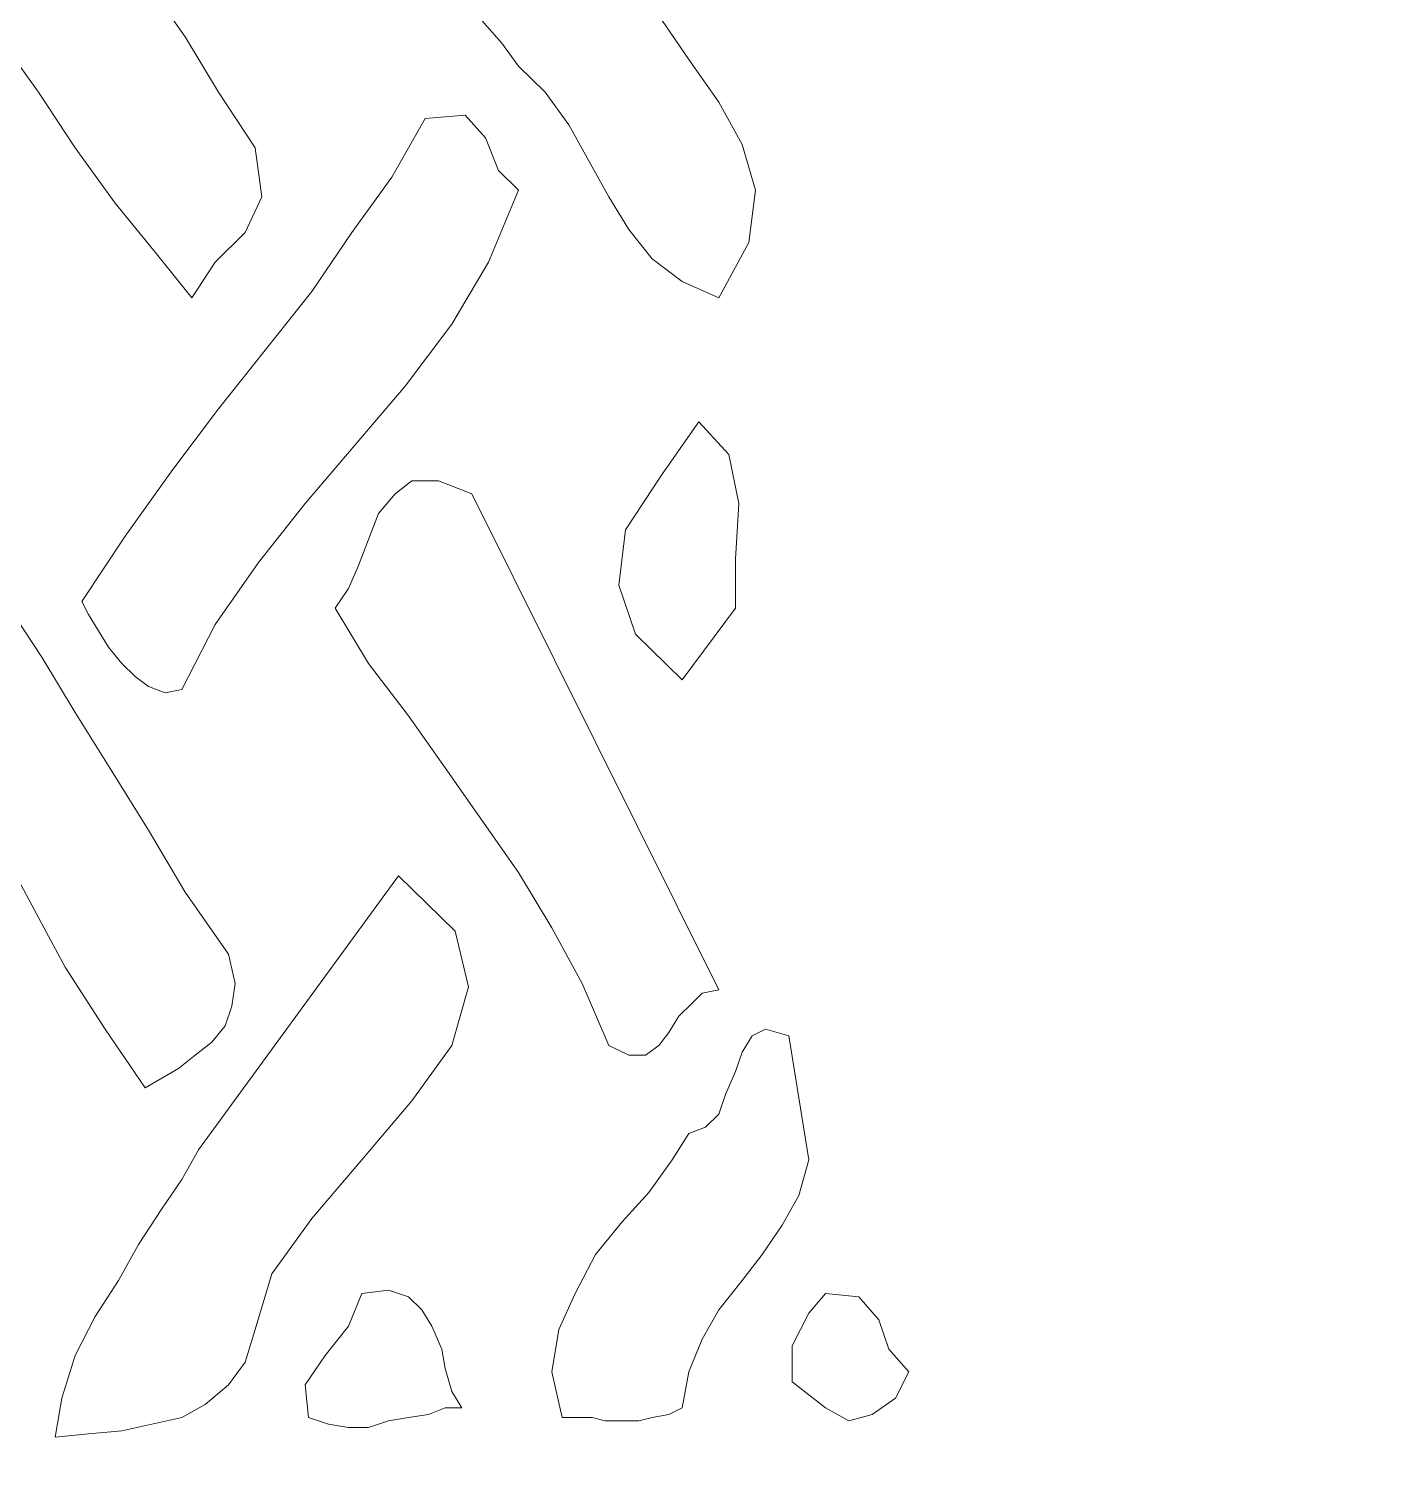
# Model space of a CAD drawing. Header units: millimetres. Extents: x -265 to 251, y -188 to 9.
# Drawn here: x 98.98 to 115.79, y -178.43 to -160.53 of the extents above; entities that cross this region are included whole.
import ezdxf

# ---------------------------------------------------------------- set-up
doc = ezdxf.new("R2010")
doc.units = ezdxf.units.MM
doc.header["$MEASUREMENT"] = 0
doc.layers.add('Camada 1', color=7, linetype='Continuous')

msp = doc.modelspace()

# ---------------------------------------------------------------- linework, layer by layer
at = {"layer": 'Camada 1', "color": 250, "lineweight": 9}
for points, knots in [([(53.7262, -98.2571), (53.7262, -98.2571), (56.5262, -98.2571), (56.5262, -98.2571), (56.5262, -98.2571), (56.5262, -98.2571), (140.9262, -98.2571), (140.9262, -98.2571), (140.9262, -98.2571), (140.9262, -98.2571), (143.7262, -98.2571), (143.7262, -98.2571), (143.7262, -98.2571), (143.7262, -98.2571), (146.9262, -98.2571), (146.9262, -98.2571), (146.9262, -98.2571), (148.583, -98.2571), (149.9262, -99.6003), (149.9262, -101.2571), (149.9262, -101.2571), (149.9262, -102.9139), (148.583, -104.2571), (146.9262, -104.2571), (146.9262, -104.2571), (146.9262, -104.2571), (146.5262, -104.2571), (146.5262, -104.2571), (146.5262, -104.2571), (146.5262, -104.2571), (146.5262, -101.4571), (146.5262, -101.4571), (146.5262, -101.4571), (146.5262, -101.4571), (143.7262, -101.4571), (143.7262, -101.4571), (143.7262, -101.4571), (143.7262, -101.4571), (143.7262, -104.2571), (143.7262, -104.2571), (143.7262, -104.2571), (143.7262, -104.2571), (143.7262, -119.2571), (143.7262, -119.2571), (143.7262, -119.2571), (143.7262, -119.2571), (146.9262, -119.2571), (146.9262, -119.2571), (146.9262, -119.2571), (148.583, -119.2571), (149.9262, -120.6003), (149.9262, -122.2571), (149.9262, -122.2571), (149.9262, -123.9139), (148.583, -125.2571), (146.9262, -125.2571), (146.9262, -125.2571), (146.9262, -125.2571), (146.5262, -125.2571), (146.5262, -125.2571), (146.5262, -125.2571), (146.5262, -125.2571), (146.5262, -122.4571), (146.5262, -122.4571), (146.5262, -122.4571), (146.5262, -122.4571), (143.7262, -122.4571), (143.7262, -122.4571), (143.7262, -122.4571), (143.7262, -122.4571), (143.7262, -125.2571), (143.7262, -125.2571), (143.7262, -125.2571), (143.7262, -125.2571), (143.7262, -140.2571), (143.7262, -140.2571), (143.7262, -140.2571), (143.7262, -140.2571), (146.9262, -140.2571), (146.9262, -140.2571), (146.9262, -140.2571), (148.583, -140.2571), (149.9262, -141.6003), (149.9262, -143.2571), (149.9262, -143.2571), (149.9262, -144.9139), (148.583, -146.2571), (146.9262, -146.2571), (146.9262, -146.2571), (146.9262, -146.2571), (146.5262, -146.2571), (146.5262, -146.2571), (146.5262, -146.2571), (146.5262, -146.2571), (146.5262, -143.4571), (146.5262, -143.4571), (146.5262, -143.4571), (146.5262, -143.4571), (143.7262, -143.4571), (143.7262, -143.4571), (143.7262, -143.4571), (143.7262, -143.4571), (143.7262, -146.2571), (143.7262, -146.2571), (143.7262, -146.2571), (143.7262, -146.2571), (143.7262, -161.2571), (143.7262, -161.2571), (143.7262, -161.2571), (143.7262, -161.2571), (146.9262, -161.2571), (146.9262, -161.2571), (146.9262, -161.2571), (148.583, -161.2571), (149.9262, -162.6003), (149.9262, -164.2571), (149.9262, -164.2571), (149.9262, -165.9139), (148.583, -167.2571), (146.9262, -167.2571), (146.9262, -167.2571), (146.9262, -167.2571), (146.5262, -167.2571), (146.5262, -167.2571), (146.5262, -167.2571), (146.5262, -167.2571), (146.5262, -164.4571), (146.5262, -164.4571), (146.5262, -164.4571), (146.5262, -164.4571), (143.7262, -164.4571), (143.7262, -164.4571), (143.7262, -164.4571), (143.7262, -164.4571), (143.7262, -167.2571), (143.7262, -167.2571), (143.7262, -167.2571), (143.7262, -167.2571), (143.7262, -182.2571), (143.7262, -182.2571), (143.7262, -182.2571), (143.7262, -182.2571), (146.9262, -182.2571), (146.9262, -182.2571), (146.9262, -182.2571), (148.583, -182.2571), (149.9262, -183.6003), (149.9262, -185.2571), (149.9262, -185.2571), (149.9262, -186.9139), (148.583, -188.2571), (146.9262, -188.2571), (146.9262, -188.2571), (146.9262, -188.2571), (146.5262, -188.2571), (146.5262, -188.2571), (146.5262, -188.2571), (146.5262, -188.2571), (146.5262, -185.4571), (146.5262, -185.4571), (146.5262, -185.4571), (146.5262, -185.4571), (143.7262, -185.4571), (143.7262, -185.4571), (143.7262, -185.4571), (143.7262, -185.4571), (143.7262, -188.2571), (143.7262, -188.2571), (143.7262, -188.2571), (143.7262, -188.2571), (140.9262, -188.2571), (140.9262, -188.2571), (140.9262, -188.2571), (140.9262, -188.2571), (56.5262, -188.2571), (56.5262, -188.2571), (56.5262, -188.2571), (56.5262, -188.2571), (53.7262, -188.2571), (53.7262, -188.2571), (53.7262, -188.2571), (53.7262, -188.2571), (53.7262, -185.4571), (53.7262, -185.4571), (53.7262, -185.4571), (53.7262, -185.4571), (50.9262, -185.4571), (50.9262, -185.4571), (50.9262, -185.4571), (50.9262, -185.4571), (50.9262, -188.2571), (50.9262, -188.2571), (50.9262, -188.2571), (50.9262, -188.2571), (50.5262, -188.2571), (50.5262, -188.2571), (50.5262, -188.2571), (48.8694, -188.2571), (47.5262, -186.9139), (47.5262, -185.2571), (47.5262, -185.2571), (47.5262, -183.6003), (48.8694, -182.2571), (50.5262, -182.2571), (50.5262, -182.2571), (50.5262, -182.2571), (53.7262, -182.2571), (53.7262, -182.2571), (53.7262, -182.2571), (53.7262, -182.2571), (53.7262, -167.2571), (53.7262, -167.2571), (53.7262, -167.2571), (53.7262, -167.2571), (53.7262, -164.4571), (53.7262, -164.4571), (53.7262, -164.4571), (53.7262, -164.4571), (50.9262, -164.4571), (50.9262, -164.4571), (50.9262, -164.4571), (50.9262, -164.4571), (50.9262, -167.2571), (50.9262, -167.2571), (50.9262, -167.2571), (50.9262, -167.2571), (50.5262, -167.2571), (50.5262, -167.2571), (50.5262, -167.2571), (48.8694, -167.2571), (47.5262, -165.9139), (47.5262, -164.2571), (47.5262, -164.2571), (47.5262, -162.6003), (48.8694, -161.2571), (50.5262, -161.2571), (50.5262, -161.2571), (50.5262, -161.2571), (53.7262, -161.2571), (53.7262, -161.2571), (53.7262, -161.2571), (53.7262, -161.2571), (53.7262, -146.2571), (53.7262, -146.2571), (53.7262, -146.2571), (53.7262, -146.2571), (53.7262, -143.4571), (53.7262, -143.4571), (53.7262, -143.4571), (53.7262, -143.4571), (50.9262, -143.4571), (50.9262, -143.4571), (50.9262, -143.4571), (50.9262, -143.4571), (50.9262, -146.2571), (50.9262, -146.2571), (50.9262, -146.2571), (50.9262, -146.2571), (50.5262, -146.2571), (50.5262, -146.2571), (50.5262, -146.2571), (48.8694, -146.2571), (47.5262, -144.9139), (47.5262, -143.2571), (47.5262, -143.2571), (47.5262, -141.6003), (48.8694, -140.2571), (50.5262, -140.2571), (50.5262, -140.2571), (50.5262, -140.2571), (53.7262, -140.2571), (53.7262, -140.2571), (53.7262, -140.2571), (53.7262, -140.2571), (53.7262, -125.2571), (53.7262, -125.2571), (53.7262, -125.2571), (53.7262, -125.2571), (53.7262, -122.4571), (53.7262, -122.4571), (53.7262, -122.4571), (53.7262, -122.4571), (50.9262, -122.4571), (50.9262, -122.4571), (50.9262, -122.4571), (50.9262, -122.4571), (50.9262, -125.2571), (50.9262, -125.2571), (50.9262, -125.2571), (50.9262, -125.2571), (50.5262, -125.2571), (50.5262, -125.2571), (50.5262, -125.2571), (48.8694, -125.2571), (47.5262, -123.9139), (47.5262, -122.2571), (47.5262, -122.2571), (47.5262, -120.6003), (48.8694, -119.2571), (50.5262, -119.2571), (50.5262, -119.2571), (50.5262, -119.2571), (53.7262, -119.2571), (53.7262, -119.2571), (53.7262, -119.2571), (53.7262, -119.2571), (53.7262, -104.2571), (53.7262, -104.2571), (53.7262, -104.2571), (53.7262, -104.2571), (53.7262, -101.4571), (53.7262, -101.4571), (53.7262, -101.4571), (53.7262, -101.4571), (50.9262, -101.4571), (50.9262, -101.4571), (50.9262, -101.4571), (50.9262, -101.4571), (50.9262, -104.2571), (50.9262, -104.2571), (50.9262, -104.2571), (50.9262, -104.2571), (50.5262, -104.2571), (50.5262, -104.2571), (50.5262, -104.2571), (48.8694, -104.2571), (47.5262, -102.9139), (47.5262, -101.2571), (47.5262, -101.2571), (47.5262, -99.6003), (48.8694, -98.2571), (50.5262, -98.2571), (50.5262, -98.2571), (50.5262, -98.2571), (53.7262, -98.2571), (53.7262, -98.2571)], [0, 0, 0, 0, 0.0117647, 0.0117647, 0.0117647, 0.0117647, 0.0235294, 0.0235294, 0.0235294, 0.0235294, 0.0352941, 0.0352941, 0.0352941, 0.0352941, 0.0470588, 0.0470588, 0.0470588, 0.0470588, 0.0588235, 0.0588235, 0.0588235, 0.0588235, 0.0705882, 0.0705882, 0.0705882, 0.0705882, 0.0823529, 0.0823529, 0.0823529, 0.0823529, 0.0941176, 0.0941176, 0.0941176, 0.0941176, 0.1058824, 0.1058824, 0.1058824, 0.1058824, 0.1176471, 0.1176471, 0.1176471, 0.1176471, 0.1294118, 0.1294118, 0.1294118, 0.1294118, 0.1411765, 0.1411765, 0.1411765, 0.1411765, 0.1529412, 0.1529412, 0.1529412, 0.1529412, 0.1647059, 0.1647059, 0.1647059, 0.1647059, 0.1764706, 0.1764706, 0.1764706, 0.1764706, 0.1882353, 0.1882353, 0.1882353, 0.1882353, 0.2, 0.2, 0.2, 0.2, 0.2117647, 0.2117647, 0.2117647, 0.2117647, 0.2235294, 0.2235294, 0.2235294, 0.2235294, 0.2352941, 0.2352941, 0.2352941, 0.2352941, 0.2470588, 0.2470588, 0.2470588, 0.2470588, 0.2588235, 0.2588235, 0.2588235, 0.2588235, 0.2705882, 0.2705882, 0.2705882, 0.2705882, 0.2823529, 0.2823529, 0.2823529, 0.2823529, 0.2941176, 0.2941176, 0.2941176, 0.2941176, 0.3058824, 0.3058824, 0.3058824, 0.3058824, 0.3176471, 0.3176471, 0.3176471, 0.3176471, 0.3294118, 0.3294118, 0.3294118, 0.3294118, 0.3411765, 0.3411765, 0.3411765, 0.3411765, 0.3529412, 0.3529412, 0.3529412, 0.3529412, 0.3647059, 0.3647059, 0.3647059, 0.3647059, 0.3764706, 0.3764706, 0.3764706, 0.3764706, 0.3882353, 0.3882353, 0.3882353, 0.3882353, 0.4, 0.4, 0.4, 0.4, 0.4117647, 0.4117647, 0.4117647, 0.4117647, 0.4235294, 0.4235294, 0.4235294, 0.4235294, 0.4352941, 0.4352941, 0.4352941, 0.4352941, 0.4470588, 0.4470588, 0.4470588, 0.4470588, 0.4588235, 0.4588235, 0.4588235, 0.4588235, 0.4705882, 0.4705882, 0.4705882, 0.4705882, 0.4823529, 0.4823529, 0.4823529, 0.4823529, 0.4941176, 0.4941176, 0.4941176, 0.4941176, 0.5058824, 0.5058824, 0.5058824, 0.5058824, 0.5176471, 0.5176471, 0.5176471, 0.5176471, 0.5294118, 0.5294118, 0.5294118, 0.5294118, 0.5411765, 0.5411765, 0.5411765, 0.5411765, 0.5529412, 0.5529412, 0.5529412, 0.5529412, 0.5647059, 0.5647059, 0.5647059, 0.5647059, 0.5764706, 0.5764706, 0.5764706, 0.5764706, 0.5882353, 0.5882353, 0.5882353, 0.5882353, 0.6, 0.6, 0.6, 0.6, 0.6117647, 0.6117647, 0.6117647, 0.6117647, 0.6235294, 0.6235294, 0.6235294, 0.6235294, 0.6352941, 0.6352941, 0.6352941, 0.6352941, 0.6470588, 0.6470588, 0.6470588, 0.6470588, 0.6588235, 0.6588235, 0.6588235, 0.6588235, 0.6705882, 0.6705882, 0.6705882, 0.6705882, 0.6823529, 0.6823529, 0.6823529, 0.6823529, 0.6941176, 0.6941176, 0.6941176, 0.6941176, 0.7058824, 0.7058824, 0.7058824, 0.7058824, 0.7176471, 0.7176471, 0.7176471, 0.7176471, 0.7294118, 0.7294118, 0.7294118, 0.7294118, 0.7411765, 0.7411765, 0.7411765, 0.7411765, 0.7529412, 0.7529412, 0.7529412, 0.7529412, 0.7647059, 0.7647059, 0.7647059, 0.7647059, 0.7764706, 0.7764706, 0.7764706, 0.7764706, 0.7882353, 0.7882353, 0.7882353, 0.7882353, 0.8, 0.8, 0.8, 0.8, 0.8117647, 0.8117647, 0.8117647, 0.8117647, 0.8235294, 0.8235294, 0.8235294, 0.8235294, 0.8352941, 0.8352941, 0.8352941, 0.8352941, 0.8470588, 0.8470588, 0.8470588, 0.8470588, 0.8588235, 0.8588235, 0.8588235, 0.8588235, 0.8705882, 0.8705882, 0.8705882, 0.8705882, 0.8823529, 0.8823529, 0.8823529, 0.8823529, 0.8941176, 0.8941176, 0.8941176, 0.8941176, 0.9058824, 0.9058824, 0.9058824, 0.9058824, 0.9176471, 0.9176471, 0.9176471, 0.9176471, 0.9294118, 0.9294118, 0.9294118, 0.9294118, 0.9411765, 0.9411765, 0.9411765, 0.9411765, 0.9529412, 0.9529412, 0.9529412, 0.9529412, 0.9647059, 0.9647059, 0.9647059, 0.9647059, 0.9764706, 0.9764706, 0.9764706, 0.9764706, 1, 1, 1, 1]), ([(103.2726, -158.3055), (103.2726, -158.3055), (103.6895, -157.5705), (103.6895, -157.5705), (103.6895, -157.5705), (103.6895, -157.5705), (103.8565, -157.1621), (103.8565, -157.1621), (103.8565, -157.1621), (103.8565, -157.1621), (104.0234, -156.8762), (104.0234, -156.8762), (104.0234, -156.8762), (104.0234, -156.8762), (104.3987, -156.5496), (104.3987, -156.5496), (104.3987, -156.5496), (104.3987, -156.5496), (104.774, -156.8354), (104.774, -156.8354), (104.774, -156.8354), (104.774, -156.8354), (105.1077, -157.1211), (105.1077, -157.1211), (105.1077, -157.1211), (105.1077, -157.1211), (105.3581, -157.4479), (105.3581, -157.4479), (105.3581, -157.4479), (105.3581, -157.4479), (105.65, -157.8155), (105.65, -157.8155), (105.65, -157.8155), (105.65, -157.8155), (105.8585, -158.183), (105.8585, -158.183), (105.8585, -158.183), (105.8585, -158.183), (106.1086, -158.5914), (106.1086, -158.5914), (106.1086, -158.5914), (106.1086, -158.5914), (106.3174, -158.9998), (106.3174, -158.9998), (106.3174, -158.9998), (106.3174, -158.9998), (106.5258, -159.4081), (106.5258, -159.4081), (106.5258, -159.4081), (106.5258, -159.4081), (106.5258, -159.4081), (106.5258, -159.4081), (106.5258, -159.4081), (106.5258, -159.4081), (106.6511, -159.9391), (106.6511, -159.9391), (106.6511, -159.9391), (106.6511, -159.9391), (106.9013, -160.429), (106.9013, -160.429), (106.9013, -160.429), (106.9013, -160.429), (107.235, -160.9191), (107.235, -160.9191), (107.235, -160.9191), (107.235, -160.9191), (107.6103, -161.45), (107.6103, -161.45), (107.6103, -161.45), (107.6103, -161.45), (107.9023, -161.9809), (107.9023, -161.9809), (107.9023, -161.9809), (107.9023, -161.9809), (108.0693, -162.5526), (108.0693, -162.5526), (108.0693, -162.5526), (108.0693, -162.5526), (107.9858, -163.2061), (107.9858, -163.2061), (107.9858, -163.2061), (107.9858, -163.2061), (107.6103, -163.9003), (107.6103, -163.9003), (107.6103, -163.9003), (107.6103, -163.9003), (107.1515, -163.696), (107.1515, -163.696), (107.1515, -163.696), (107.1515, -163.696), (106.7761, -163.4102), (106.7761, -163.4102), (106.7761, -163.4102), (106.7761, -163.4102), (106.4842, -163.0427), (106.4842, -163.0427), (106.4842, -163.0427), (106.4842, -163.0427), (106.2339, -162.6342), (106.2339, -162.6342), (106.2339, -162.6342), (106.2339, -162.6342), (105.9838, -162.1851), (105.9838, -162.1851), (105.9838, -162.1851), (105.9838, -162.1851), (105.7335, -161.7358), (105.7335, -161.7358), (105.7335, -161.7358), (105.7335, -161.7358), (105.4413, -161.3274), (105.4413, -161.3274), (105.4413, -161.3274), (105.4413, -161.3274), (105.1077, -161.0008), (105.1077, -161.0008), (105.1077, -161.0008), (105.1077, -161.0008), (104.8991, -160.7149), (104.8991, -160.7149), (104.8991, -160.7149), (104.8991, -160.7149), (104.649, -160.429), (104.649, -160.429), (104.649, -160.429), (104.649, -160.429), (104.3987, -160.0615), (104.3987, -160.0615), (104.3987, -160.0615), (104.3987, -160.0615), (104.1901, -159.6939), (104.1901, -159.6939), (104.1901, -159.6939), (104.1901, -159.6939), (103.9399, -159.3266), (103.9399, -159.3266), (103.9399, -159.3266), (103.9399, -159.3266), (103.6895, -158.959), (103.6895, -158.959), (103.6895, -158.959), (103.6895, -158.959), (103.481, -158.6323), (103.481, -158.6323), (103.481, -158.6323), (103.481, -158.6323), (103.2726, -158.3055), (103.2726, -158.3055)], [0, 0, 0, 0, 0.0263158, 0.0263158, 0.0263158, 0.0263158, 0.0526316, 0.0526316, 0.0526316, 0.0526316, 0.0789474, 0.0789474, 0.0789474, 0.0789474, 0.1052632, 0.1052632, 0.1052632, 0.1052632, 0.1315789, 0.1315789, 0.1315789, 0.1315789, 0.1578947, 0.1578947, 0.1578947, 0.1578947, 0.1842105, 0.1842105, 0.1842105, 0.1842105, 0.2105263, 0.2105263, 0.2105263, 0.2105263, 0.2368421, 0.2368421, 0.2368421, 0.2368421, 0.2631579, 0.2631579, 0.2631579, 0.2631579, 0.2894737, 0.2894737, 0.2894737, 0.2894737, 0.3157895, 0.3157895, 0.3157895, 0.3157895, 0.3421053, 0.3421053, 0.3421053, 0.3421053, 0.3684211, 0.3684211, 0.3684211, 0.3684211, 0.3947368, 0.3947368, 0.3947368, 0.3947368, 0.4210526, 0.4210526, 0.4210526, 0.4210526, 0.4473684, 0.4473684, 0.4473684, 0.4473684, 0.4736842, 0.4736842, 0.4736842, 0.4736842, 0.5, 0.5, 0.5, 0.5, 0.5263158, 0.5263158, 0.5263158, 0.5263158, 0.5526316, 0.5526316, 0.5526316, 0.5526316, 0.5789474, 0.5789474, 0.5789474, 0.5789474, 0.6052632, 0.6052632, 0.6052632, 0.6052632, 0.6315789, 0.6315789, 0.6315789, 0.6315789, 0.6578947, 0.6578947, 0.6578947, 0.6578947, 0.6842105, 0.6842105, 0.6842105, 0.6842105, 0.7105263, 0.7105263, 0.7105263, 0.7105263, 0.7368421, 0.7368421, 0.7368421, 0.7368421, 0.7631579, 0.7631579, 0.7631579, 0.7631579, 0.7894737, 0.7894737, 0.7894737, 0.7894737, 0.8157895, 0.8157895, 0.8157895, 0.8157895, 0.8421053, 0.8421053, 0.8421053, 0.8421053, 0.8684211, 0.8684211, 0.8684211, 0.8684211, 0.8947368, 0.8947368, 0.8947368, 0.8947368, 0.9210526, 0.9210526, 0.9210526, 0.9210526, 0.9473684, 0.9473684, 0.9473684, 0.9473684, 1, 1, 1, 1]), ([(101.8126, -162.0217), (101.8126, -162.0217), (101.896, -162.6342), (101.896, -162.6342), (101.896, -162.6342), (101.896, -162.6342), (101.6876, -163.0834), (101.6876, -163.0834), (101.6876, -163.0834), (101.6876, -163.0834), (101.3122, -163.4511), (101.3122, -163.4511), (101.3122, -163.4511), (101.3122, -163.4511), (101.0202, -163.9003), (101.0202, -163.9003), (101.0202, -163.9003), (101.0202, -163.9003), (100.5614, -163.3285), (100.5614, -163.3285), (100.5614, -163.3285), (100.5614, -163.3285), (100.0608, -162.7159), (100.0608, -162.7159), (100.0608, -162.7159), (100.0608, -162.7159), (99.5602, -162.0217), (99.5602, -162.0217), (99.5602, -162.0217), (99.5602, -162.0217), (99.1015, -161.3274), (99.1015, -161.3274), (99.1015, -161.3274), (99.1015, -161.3274), (98.6012, -160.6333), (98.6012, -160.6333), (98.6012, -160.6333), (98.6012, -160.6333), (98.1422, -159.9391), (98.1422, -159.9391), (98.1422, -159.9391), (98.1422, -159.9391), (97.6001, -159.2857), (97.6001, -159.2857), (97.6001, -159.2857), (97.6001, -159.2857), (97.0996, -158.6731), (97.0996, -158.6731), (97.0996, -158.6731), (97.0996, -158.6731), (97.0996, -158.1422), (97.0996, -158.1422), (97.0996, -158.1422), (97.0996, -158.1422), (97.3498, -157.693), (97.3498, -157.693), (97.3498, -157.693), (97.3498, -157.693), (97.6835, -157.3255), (97.6835, -157.3255), (97.6835, -157.3255), (97.6835, -157.3255), (98.0173, -156.9988), (98.0173, -156.9988), (98.0173, -156.9988), (98.0173, -156.9988), (98.6012, -157.4888), (98.6012, -157.4888), (98.6012, -157.4888), (98.6012, -157.4888), (99.1015, -158.0604), (99.1015, -158.0604), (99.1015, -158.0604), (99.1015, -158.0604), (99.602, -158.6323), (99.602, -158.6323), (99.602, -158.6323), (99.602, -158.6323), (100.0608, -159.2857), (100.0608, -159.2857), (100.0608, -159.2857), (100.0608, -159.2857), (100.4779, -159.9799), (100.4779, -159.9799), (100.4779, -159.9799), (100.4779, -159.9799), (100.9367, -160.6333), (100.9367, -160.6333), (100.9367, -160.6333), (100.9367, -160.6333), (101.3539, -161.3274), (101.3539, -161.3274), (101.3539, -161.3274), (101.3539, -161.3274), (101.8126, -162.0217), (101.8126, -162.0217)], [0, 0, 0, 0, 0.04, 0.04, 0.04, 0.04, 0.08, 0.08, 0.08, 0.08, 0.12, 0.12, 0.12, 0.12, 0.16, 0.16, 0.16, 0.16, 0.2, 0.2, 0.2, 0.2, 0.24, 0.24, 0.24, 0.24, 0.28, 0.28, 0.28, 0.28, 0.32, 0.32, 0.32, 0.32, 0.36, 0.36, 0.36, 0.36, 0.4, 0.4, 0.4, 0.4, 0.44, 0.44, 0.44, 0.44, 0.48, 0.48, 0.48, 0.48, 0.52, 0.52, 0.52, 0.52, 0.56, 0.56, 0.56, 0.56, 0.6, 0.6, 0.6, 0.6, 0.64, 0.64, 0.64, 0.64, 0.68, 0.68, 0.68, 0.68, 0.72, 0.72, 0.72, 0.72, 0.76, 0.76, 0.76, 0.76, 0.8, 0.8, 0.8, 0.8, 0.84, 0.84, 0.84, 0.84, 0.88, 0.88, 0.88, 0.88, 0.92, 0.92, 0.92, 0.92, 1, 1, 1, 1]), ([(105.1077, -162.5526), (105.1077, -162.5526), (104.7324, -163.4511), (104.7324, -163.4511), (104.7324, -163.4511), (104.7324, -163.4511), (104.2736, -164.227), (104.2736, -164.227), (104.2736, -164.227), (104.2736, -164.227), (103.6895, -165.0028), (103.6895, -165.0028), (103.6895, -165.0028), (103.6895, -165.0028), (103.0641, -165.7379), (103.0641, -165.7379), (103.0641, -165.7379), (103.0641, -165.7379), (102.4384, -166.473), (102.4384, -166.473), (102.4384, -166.473), (102.4384, -166.473), (101.8542, -167.2079), (101.8542, -167.2079), (101.8542, -167.2079), (101.8542, -167.2079), (101.3122, -167.9839), (101.3122, -167.9839), (101.3122, -167.9839), (101.3122, -167.9839), (100.895, -168.8006), (100.895, -168.8006), (100.895, -168.8006), (100.895, -168.8006), (100.6865, -168.8415), (100.6865, -168.8415), (100.6865, -168.8415), (100.6865, -168.8415), (100.4779, -168.7599), (100.4779, -168.7599), (100.4779, -168.7599), (100.4779, -168.7599), (100.3111, -168.6375), (100.3111, -168.6375), (100.3111, -168.6375), (100.3111, -168.6375), (100.1442, -168.474), (100.1442, -168.474), (100.1442, -168.474), (100.1442, -168.474), (99.9774, -168.2698), (99.9774, -168.2698), (99.9774, -168.2698), (99.9774, -168.2698), (99.8523, -168.0657), (99.8523, -168.0657), (99.8523, -168.0657), (99.8523, -168.0657), (99.7272, -167.8614), (99.7272, -167.8614), (99.7272, -167.8614), (99.7272, -167.8614), (99.6437, -167.6982), (99.6437, -167.6982), (99.6437, -167.6982), (99.6437, -167.6982), (100.1859, -166.8813), (100.1859, -166.8813), (100.1859, -166.8813), (100.1859, -166.8813), (100.77, -166.0646), (100.77, -166.0646), (100.77, -166.0646), (100.77, -166.0646), (101.3539, -165.2887), (101.3539, -165.2887), (101.3539, -165.2887), (101.3539, -165.2887), (101.9377, -164.5536), (101.9377, -164.5536), (101.9377, -164.5536), (101.9377, -164.5536), (102.5217, -163.8186), (102.5217, -163.8186), (102.5217, -163.8186), (102.5217, -163.8186), (103.0222, -163.0834), (103.0222, -163.0834), (103.0222, -163.0834), (103.0222, -163.0834), (103.5228, -162.3893), (103.5228, -162.3893), (103.5228, -162.3893), (103.5228, -162.3893), (103.9399, -161.6542), (103.9399, -161.6542), (103.9399, -161.6542), (103.9399, -161.6542), (104.4403, -161.6135), (104.4403, -161.6135), (104.4403, -161.6135), (104.4403, -161.6135), (104.6908, -161.8992), (104.6908, -161.8992), (104.6908, -161.8992), (104.6908, -161.8992), (104.8574, -162.3075), (104.8574, -162.3075), (104.8574, -162.3075), (104.8574, -162.3075), (105.1077, -162.5526), (105.1077, -162.5526)], [0, 0, 0, 0, 0.0344828, 0.0344828, 0.0344828, 0.0344828, 0.0689655, 0.0689655, 0.0689655, 0.0689655, 0.1034483, 0.1034483, 0.1034483, 0.1034483, 0.137931, 0.137931, 0.137931, 0.137931, 0.1724138, 0.1724138, 0.1724138, 0.1724138, 0.2068966, 0.2068966, 0.2068966, 0.2068966, 0.2413793, 0.2413793, 0.2413793, 0.2413793, 0.2758621, 0.2758621, 0.2758621, 0.2758621, 0.3103448, 0.3103448, 0.3103448, 0.3103448, 0.3448276, 0.3448276, 0.3448276, 0.3448276, 0.3793103, 0.3793103, 0.3793103, 0.3793103, 0.4137931, 0.4137931, 0.4137931, 0.4137931, 0.4482759, 0.4482759, 0.4482759, 0.4482759, 0.4827586, 0.4827586, 0.4827586, 0.4827586, 0.5172414, 0.5172414, 0.5172414, 0.5172414, 0.5517241, 0.5517241, 0.5517241, 0.5517241, 0.5862069, 0.5862069, 0.5862069, 0.5862069, 0.6206897, 0.6206897, 0.6206897, 0.6206897, 0.6551724, 0.6551724, 0.6551724, 0.6551724, 0.6896552, 0.6896552, 0.6896552, 0.6896552, 0.7241379, 0.7241379, 0.7241379, 0.7241379, 0.7586207, 0.7586207, 0.7586207, 0.7586207, 0.7931034, 0.7931034, 0.7931034, 0.7931034, 0.8275862, 0.8275862, 0.8275862, 0.8275862, 0.862069, 0.862069, 0.862069, 0.862069, 0.8965517, 0.8965517, 0.8965517, 0.8965517, 0.9310345, 0.9310345, 0.9310345, 0.9310345, 1, 1, 1, 1]), ([(107.8189, -167.7798), (107.8189, -167.7798), (107.1515, -168.6782), (107.1515, -168.6782), (107.1515, -168.6782), (107.1515, -168.6782), (106.5676, -168.1066), (106.5676, -168.1066), (106.5676, -168.1066), (106.5676, -168.1066), (106.3591, -167.4939), (106.3591, -167.4939), (106.3591, -167.4939), (106.3591, -167.4939), (106.4425, -166.7996), (106.4425, -166.7996), (106.4425, -166.7996), (106.4425, -166.7996), (106.9013, -166.1055), (106.9013, -166.1055), (106.9013, -166.1055), (106.9013, -166.1055), (107.3601, -165.4521), (107.3601, -165.4521), (107.3601, -165.4521), (107.3601, -165.4521), (107.7356, -165.8603), (107.7356, -165.8603), (107.7356, -165.8603), (107.7356, -165.8603), (107.8606, -166.473), (107.8606, -166.473), (107.8606, -166.473), (107.8606, -166.473), (107.8189, -167.1672), (107.8189, -167.1672), (107.8189, -167.1672), (107.8189, -167.1672), (107.8189, -167.7798), (107.8189, -167.7798)], [0, 0, 0, 0, 0.0909091, 0.0909091, 0.0909091, 0.0909091, 0.1818182, 0.1818182, 0.1818182, 0.1818182, 0.2727273, 0.2727273, 0.2727273, 0.2727273, 0.3636364, 0.3636364, 0.3636364, 0.3636364, 0.4545455, 0.4545455, 0.4545455, 0.4545455, 0.5454545, 0.5454545, 0.5454545, 0.5454545, 0.6363636, 0.6363636, 0.6363636, 0.6363636, 0.7272727, 0.7272727, 0.7272727, 0.7272727, 0.8181818, 0.8181818, 0.8181818, 0.8181818, 1, 1, 1, 1]), ([(107.6103, -172.5577), (107.6103, -172.5577), (107.402, -172.5986), (107.402, -172.5986), (107.402, -172.5986), (107.402, -172.5986), (107.2766, -172.7211), (107.2766, -172.7211), (107.2766, -172.7211), (107.2766, -172.7211), (107.1098, -172.8845), (107.1098, -172.8845), (107.1098, -172.8845), (107.1098, -172.8845), (106.9848, -173.0886), (106.9848, -173.0886), (106.9848, -173.0886), (106.9848, -173.0886), (106.8596, -173.2521), (106.8596, -173.2521), (106.8596, -173.2521), (106.8596, -173.2521), (106.6928, -173.3744), (106.6928, -173.3744), (106.6928, -173.3744), (106.6928, -173.3744), (106.4842, -173.3744), (106.4842, -173.3744), (106.4842, -173.3744), (106.4842, -173.3744), (106.2339, -173.2521), (106.2339, -173.2521), (106.2339, -173.2521), (106.2339, -173.2521), (105.9003, -172.4761), (105.9003, -172.4761), (105.9003, -172.4761), (105.9003, -172.4761), (105.5247, -171.7818), (105.5247, -171.7818), (105.5247, -171.7818), (105.5247, -171.7818), (105.1077, -171.0875), (105.1077, -171.0875), (105.1077, -171.0875), (105.1077, -171.0875), (104.649, -170.434), (104.649, -170.434), (104.649, -170.434), (104.649, -170.434), (104.1901, -169.7807), (104.1901, -169.7807), (104.1901, -169.7807), (104.1901, -169.7807), (103.7314, -169.1273), (103.7314, -169.1273), (103.7314, -169.1273), (103.7314, -169.1273), (103.2308, -168.474), (103.2308, -168.474), (103.2308, -168.474), (103.2308, -168.474), (102.8136, -167.7798), (102.8136, -167.7798), (102.8136, -167.7798), (102.8136, -167.7798), (102.9806, -167.5347), (102.9806, -167.5347), (102.9806, -167.5347), (102.9806, -167.5347), (103.1057, -167.2488), (103.1057, -167.2488), (103.1057, -167.2488), (103.1057, -167.2488), (103.2308, -166.9221), (103.2308, -166.9221), (103.2308, -166.9221), (103.2308, -166.9221), (103.3559, -166.5954), (103.3559, -166.5954), (103.3559, -166.5954), (103.3559, -166.5954), (103.5644, -166.3504), (103.5644, -166.3504), (103.5644, -166.3504), (103.5644, -166.3504), (103.7731, -166.187), (103.7731, -166.187), (103.7731, -166.187), (103.7731, -166.187), (104.1066, -166.187), (104.1066, -166.187), (104.1066, -166.187), (104.1066, -166.187), (104.5238, -166.3504), (104.5238, -166.3504), (104.5238, -166.3504), (104.5238, -166.3504), (107.6103, -172.5577), (107.6103, -172.5577)], [0, 0, 0, 0, 0.0384615, 0.0384615, 0.0384615, 0.0384615, 0.0769231, 0.0769231, 0.0769231, 0.0769231, 0.1153846, 0.1153846, 0.1153846, 0.1153846, 0.1538462, 0.1538462, 0.1538462, 0.1538462, 0.1923077, 0.1923077, 0.1923077, 0.1923077, 0.2307692, 0.2307692, 0.2307692, 0.2307692, 0.2692308, 0.2692308, 0.2692308, 0.2692308, 0.3076923, 0.3076923, 0.3076923, 0.3076923, 0.3461538, 0.3461538, 0.3461538, 0.3461538, 0.3846154, 0.3846154, 0.3846154, 0.3846154, 0.4230769, 0.4230769, 0.4230769, 0.4230769, 0.4615385, 0.4615385, 0.4615385, 0.4615385, 0.5, 0.5, 0.5, 0.5, 0.5384615, 0.5384615, 0.5384615, 0.5384615, 0.5769231, 0.5769231, 0.5769231, 0.5769231, 0.6153846, 0.6153846, 0.6153846, 0.6153846, 0.6538462, 0.6538462, 0.6538462, 0.6538462, 0.6923077, 0.6923077, 0.6923077, 0.6923077, 0.7307692, 0.7307692, 0.7307692, 0.7307692, 0.7692308, 0.7692308, 0.7692308, 0.7692308, 0.8076923, 0.8076923, 0.8076923, 0.8076923, 0.8461538, 0.8461538, 0.8461538, 0.8461538, 0.8846154, 0.8846154, 0.8846154, 0.8846154, 0.9230769, 0.9230769, 0.9230769, 0.9230769, 1, 1, 1, 1]), ([(97.6835, -166.3504), (97.6835, -166.3504), (98.2256, -167.0038), (98.2256, -167.0038), (98.2256, -167.0038), (98.2256, -167.0038), (98.6846, -167.6982), (98.6846, -167.6982), (98.6846, -167.6982), (98.6846, -167.6982), (99.1431, -168.3923), (99.1431, -168.3923), (99.1431, -168.3923), (99.1431, -168.3923), (99.5602, -169.0867), (99.5602, -169.0867), (99.5602, -169.0867), (99.5602, -169.0867), (100.0192, -169.8216), (100.0192, -169.8216), (100.0192, -169.8216), (100.0192, -169.8216), (100.4779, -170.5567), (100.4779, -170.5567), (100.4779, -170.5567), (100.4779, -170.5567), (100.9367, -171.3327), (100.9367, -171.3327), (100.9367, -171.3327), (100.9367, -171.3327), (101.4789, -172.1085), (101.4789, -172.1085), (101.4789, -172.1085), (101.4789, -172.1085), (101.5624, -172.4761), (101.5624, -172.4761), (101.5624, -172.4761), (101.5624, -172.4761), (101.5206, -172.7618), (101.5206, -172.7618), (101.5206, -172.7618), (101.5206, -172.7618), (101.4374, -173.007), (101.4374, -173.007), (101.4374, -173.007), (101.4374, -173.007), (101.2704, -173.2112), (101.2704, -173.2112), (101.2704, -173.2112), (101.2704, -173.2112), (101.0619, -173.3744), (101.0619, -173.3744), (101.0619, -173.3744), (101.0619, -173.3744), (100.8533, -173.5379), (100.8533, -173.5379), (100.8533, -173.5379), (100.8533, -173.5379), (100.6447, -173.6605), (100.6447, -173.6605), (100.6447, -173.6605), (100.6447, -173.6605), (100.4364, -173.7828), (100.4364, -173.7828), (100.4364, -173.7828), (100.4364, -173.7828), (99.9357, -173.0477), (99.9357, -173.0477), (99.9357, -173.0477), (99.9357, -173.0477), (99.4352, -172.272), (99.4352, -172.272), (99.4352, -172.272), (99.4352, -172.272), (99.0181, -171.4959), (99.0181, -171.4959), (99.0181, -171.4959), (99.0181, -171.4959), (98.6012, -170.7201), (98.6012, -170.7201), (98.6012, -170.7201), (98.6012, -170.7201), (98.1422, -169.9033), (98.1422, -169.9033), (98.1422, -169.9033), (98.1422, -169.9033), (97.6418, -169.1681), (97.6418, -169.1681), (97.6418, -169.1681), (97.6418, -169.1681), (97.058, -168.4333), (97.058, -168.4333), (97.058, -168.4333), (97.058, -168.4333), (96.4323, -167.7798), (96.4323, -167.7798), (96.4323, -167.7798), (96.4323, -167.7798), (96.5156, -167.5756), (96.5156, -167.5756), (96.5156, -167.5756), (96.5156, -167.5756), (96.6407, -167.3305), (96.6407, -167.3305), (96.6407, -167.3305), (96.6407, -167.3305), (96.7659, -167.1264), (96.7659, -167.1264), (96.7659, -167.1264), (96.7659, -167.1264), (96.9327, -166.9221), (96.9327, -166.9221), (96.9327, -166.9221), (96.9327, -166.9221), (97.0996, -166.7181), (97.0996, -166.7181), (97.0996, -166.7181), (97.0996, -166.7181), (97.2664, -166.5546), (97.2664, -166.5546), (97.2664, -166.5546), (97.2664, -166.5546), (97.4749, -166.4322), (97.4749, -166.4322), (97.4749, -166.4322), (97.4749, -166.4322), (97.6835, -166.3504), (97.6835, -166.3504)], [0, 0, 0, 0, 0.030303, 0.030303, 0.030303, 0.030303, 0.0606061, 0.0606061, 0.0606061, 0.0606061, 0.0909091, 0.0909091, 0.0909091, 0.0909091, 0.1212121, 0.1212121, 0.1212121, 0.1212121, 0.1515152, 0.1515152, 0.1515152, 0.1515152, 0.1818182, 0.1818182, 0.1818182, 0.1818182, 0.2121212, 0.2121212, 0.2121212, 0.2121212, 0.2424242, 0.2424242, 0.2424242, 0.2424242, 0.2727273, 0.2727273, 0.2727273, 0.2727273, 0.3030303, 0.3030303, 0.3030303, 0.3030303, 0.3333333, 0.3333333, 0.3333333, 0.3333333, 0.3636364, 0.3636364, 0.3636364, 0.3636364, 0.3939394, 0.3939394, 0.3939394, 0.3939394, 0.4242424, 0.4242424, 0.4242424, 0.4242424, 0.4545455, 0.4545455, 0.4545455, 0.4545455, 0.4848485, 0.4848485, 0.4848485, 0.4848485, 0.5151515, 0.5151515, 0.5151515, 0.5151515, 0.5454545, 0.5454545, 0.5454545, 0.5454545, 0.5757576, 0.5757576, 0.5757576, 0.5757576, 0.6060606, 0.6060606, 0.6060606, 0.6060606, 0.6363636, 0.6363636, 0.6363636, 0.6363636, 0.6666667, 0.6666667, 0.6666667, 0.6666667, 0.6969697, 0.6969697, 0.6969697, 0.6969697, 0.7272727, 0.7272727, 0.7272727, 0.7272727, 0.7575758, 0.7575758, 0.7575758, 0.7575758, 0.7878788, 0.7878788, 0.7878788, 0.7878788, 0.8181818, 0.8181818, 0.8181818, 0.8181818, 0.8484848, 0.8484848, 0.8484848, 0.8484848, 0.8787879, 0.8787879, 0.8787879, 0.8787879, 0.9090909, 0.9090909, 0.9090909, 0.9090909, 0.9393939, 0.9393939, 0.9393939, 0.9393939, 1, 1, 1, 1]), ([(101.8126, -176.8048), (101.8126, -176.8048), (101.6876, -177.2132), (101.6876, -177.2132), (101.6876, -177.2132), (101.6876, -177.2132), (101.4789, -177.499), (101.4789, -177.499), (101.4789, -177.499), (101.4789, -177.499), (101.1869, -177.7441), (101.1869, -177.7441), (101.1869, -177.7441), (101.1869, -177.7441), (100.895, -177.9073), (100.895, -177.9073), (100.895, -177.9073), (100.895, -177.9073), (100.5196, -177.989), (100.5196, -177.989), (100.5196, -177.989), (100.5196, -177.989), (100.1442, -178.0707), (100.1442, -178.0707), (100.1442, -178.0707), (100.1442, -178.0707), (99.7272, -178.1117), (99.7272, -178.1117), (99.7272, -178.1117), (99.7272, -178.1117), (99.3101, -178.1525), (99.3101, -178.1525), (99.3101, -178.1525), (99.3101, -178.1525), (99.3935, -177.6623), (99.3935, -177.6623), (99.3935, -177.6623), (99.3935, -177.6623), (99.5602, -177.1315), (99.5602, -177.1315), (99.5602, -177.1315), (99.5602, -177.1315), (99.8106, -176.6414), (99.8106, -176.6414), (99.8106, -176.6414), (99.8106, -176.6414), (100.1025, -176.1923), (100.1025, -176.1923), (100.1025, -176.1923), (100.1025, -176.1923), (100.3529, -175.743), (100.3529, -175.743), (100.3529, -175.743), (100.3529, -175.743), (100.6447, -175.2937), (100.6447, -175.2937), (100.6447, -175.2937), (100.6447, -175.2937), (100.895, -174.9264), (100.895, -174.9264), (100.895, -174.9264), (100.895, -174.9264), (101.1037, -174.5588), (101.1037, -174.5588), (101.1037, -174.5588), (101.1037, -174.5588), (103.6062, -171.1284), (103.6062, -171.1284), (103.6062, -171.1284), (103.6062, -171.1284), (104.3152, -171.8226), (104.3152, -171.8226), (104.3152, -171.8226), (104.3152, -171.8226), (104.4822, -172.5169), (104.4822, -172.5169), (104.4822, -172.5169), (104.4822, -172.5169), (104.2736, -173.2521), (104.2736, -173.2521), (104.2736, -173.2521), (104.2736, -173.2521), (103.7731, -173.9463), (103.7731, -173.9463), (103.7731, -173.9463), (103.7731, -173.9463), (103.1473, -174.6811), (103.1473, -174.6811), (103.1473, -174.6811), (103.1473, -174.6811), (102.5217, -175.4163), (102.5217, -175.4163), (102.5217, -175.4163), (102.5217, -175.4163), (102.0212, -176.1106), (102.0212, -176.1106), (102.0212, -176.1106), (102.0212, -176.1106), (101.8126, -176.8048), (101.8126, -176.8048)], [0, 0, 0, 0, 0.0384615, 0.0384615, 0.0384615, 0.0384615, 0.0769231, 0.0769231, 0.0769231, 0.0769231, 0.1153846, 0.1153846, 0.1153846, 0.1153846, 0.1538462, 0.1538462, 0.1538462, 0.1538462, 0.1923077, 0.1923077, 0.1923077, 0.1923077, 0.2307692, 0.2307692, 0.2307692, 0.2307692, 0.2692308, 0.2692308, 0.2692308, 0.2692308, 0.3076923, 0.3076923, 0.3076923, 0.3076923, 0.3461538, 0.3461538, 0.3461538, 0.3461538, 0.3846154, 0.3846154, 0.3846154, 0.3846154, 0.4230769, 0.4230769, 0.4230769, 0.4230769, 0.4615385, 0.4615385, 0.4615385, 0.4615385, 0.5, 0.5, 0.5, 0.5, 0.5384615, 0.5384615, 0.5384615, 0.5384615, 0.5769231, 0.5769231, 0.5769231, 0.5769231, 0.6153846, 0.6153846, 0.6153846, 0.6153846, 0.6538462, 0.6538462, 0.6538462, 0.6538462, 0.6923077, 0.6923077, 0.6923077, 0.6923077, 0.7307692, 0.7307692, 0.7307692, 0.7307692, 0.7692308, 0.7692308, 0.7692308, 0.7692308, 0.8076923, 0.8076923, 0.8076923, 0.8076923, 0.8461538, 0.8461538, 0.8461538, 0.8461538, 0.8846154, 0.8846154, 0.8846154, 0.8846154, 0.9230769, 0.9230769, 0.9230769, 0.9230769, 1, 1, 1, 1]), ([(108.7366, -174.6811), (108.7366, -174.6811), (108.6115, -175.1305), (108.6115, -175.1305), (108.6115, -175.1305), (108.6115, -175.1305), (108.403, -175.4981), (108.403, -175.4981), (108.403, -175.4981), (108.403, -175.4981), (108.1525, -175.8656), (108.1525, -175.8656), (108.1525, -175.8656), (108.1525, -175.8656), (107.9023, -176.1923), (107.9023, -176.1923), (107.9023, -176.1923), (107.9023, -176.1923), (107.6103, -176.5598), (107.6103, -176.5598), (107.6103, -176.5598), (107.6103, -176.5598), (107.402, -176.9271), (107.402, -176.9271), (107.402, -176.9271), (107.402, -176.9271), (107.235, -177.3357), (107.235, -177.3357), (107.235, -177.3357), (107.235, -177.3357), (107.1515, -177.785), (107.1515, -177.785), (107.1515, -177.785), (107.1515, -177.785), (106.9848, -177.8666), (106.9848, -177.8666), (106.9848, -177.8666), (106.9848, -177.8666), (106.7761, -177.9073), (106.7761, -177.9073), (106.7761, -177.9073), (106.7761, -177.9073), (106.6093, -177.9482), (106.6093, -177.9482), (106.6093, -177.9482), (106.6093, -177.9482), (106.4008, -177.9482), (106.4008, -177.9482), (106.4008, -177.9482), (106.4008, -177.9482), (106.1921, -177.9482), (106.1921, -177.9482), (106.1921, -177.9482), (106.1921, -177.9482), (106.0254, -177.9073), (106.0254, -177.9073), (106.0254, -177.9073), (106.0254, -177.9073), (105.8168, -177.9073), (105.8168, -177.9073), (105.8168, -177.9073), (105.8168, -177.9073), (105.65, -177.9073), (105.65, -177.9073), (105.65, -177.9073), (105.65, -177.9073), (105.5247, -177.3357), (105.5247, -177.3357), (105.5247, -177.3357), (105.5247, -177.3357), (105.6083, -176.8048), (105.6083, -176.8048), (105.6083, -176.8048), (105.6083, -176.8048), (105.8168, -176.3556), (105.8168, -176.3556), (105.8168, -176.3556), (105.8168, -176.3556), (106.0671, -175.8656), (106.0671, -175.8656), (106.0671, -175.8656), (106.0671, -175.8656), (106.4008, -175.4572), (106.4008, -175.4572), (106.4008, -175.4572), (106.4008, -175.4572), (106.7346, -175.0895), (106.7346, -175.0895), (106.7346, -175.0895), (106.7346, -175.0895), (107.0264, -174.6811), (107.0264, -174.6811), (107.0264, -174.6811), (107.0264, -174.6811), (107.235, -174.3545), (107.235, -174.3545), (107.235, -174.3545), (107.235, -174.3545), (107.4435, -174.273), (107.4435, -174.273), (107.4435, -174.273), (107.4435, -174.273), (107.6103, -174.1096), (107.6103, -174.1096), (107.6103, -174.1096), (107.6103, -174.1096), (107.6938, -173.8645), (107.6938, -173.8645), (107.6938, -173.8645), (107.6938, -173.8645), (107.8189, -173.5787), (107.8189, -173.5787), (107.8189, -173.5787), (107.8189, -173.5787), (107.9023, -173.3337), (107.9023, -173.3337), (107.9023, -173.3337), (107.9023, -173.3337), (108.0274, -173.1295), (108.0274, -173.1295), (108.0274, -173.1295), (108.0274, -173.1295), (108.1943, -173.0477), (108.1943, -173.0477), (108.1943, -173.0477), (108.1943, -173.0477), (108.4862, -173.1295), (108.4862, -173.1295), (108.4862, -173.1295), (108.4862, -173.1295), (108.7366, -174.6811), (108.7366, -174.6811)], [0, 0, 0, 0, 0.0294118, 0.0294118, 0.0294118, 0.0294118, 0.0588235, 0.0588235, 0.0588235, 0.0588235, 0.0882353, 0.0882353, 0.0882353, 0.0882353, 0.1176471, 0.1176471, 0.1176471, 0.1176471, 0.1470588, 0.1470588, 0.1470588, 0.1470588, 0.1764706, 0.1764706, 0.1764706, 0.1764706, 0.2058824, 0.2058824, 0.2058824, 0.2058824, 0.2352941, 0.2352941, 0.2352941, 0.2352941, 0.2647059, 0.2647059, 0.2647059, 0.2647059, 0.2941176, 0.2941176, 0.2941176, 0.2941176, 0.3235294, 0.3235294, 0.3235294, 0.3235294, 0.3529412, 0.3529412, 0.3529412, 0.3529412, 0.3823529, 0.3823529, 0.3823529, 0.3823529, 0.4117647, 0.4117647, 0.4117647, 0.4117647, 0.4411765, 0.4411765, 0.4411765, 0.4411765, 0.4705882, 0.4705882, 0.4705882, 0.4705882, 0.5, 0.5, 0.5, 0.5, 0.5294118, 0.5294118, 0.5294118, 0.5294118, 0.5588235, 0.5588235, 0.5588235, 0.5588235, 0.5882353, 0.5882353, 0.5882353, 0.5882353, 0.6176471, 0.6176471, 0.6176471, 0.6176471, 0.6470588, 0.6470588, 0.6470588, 0.6470588, 0.6764706, 0.6764706, 0.6764706, 0.6764706, 0.7058824, 0.7058824, 0.7058824, 0.7058824, 0.7352941, 0.7352941, 0.7352941, 0.7352941, 0.7647059, 0.7647059, 0.7647059, 0.7647059, 0.7941176, 0.7941176, 0.7941176, 0.7941176, 0.8235294, 0.8235294, 0.8235294, 0.8235294, 0.8529412, 0.8529412, 0.8529412, 0.8529412, 0.8823529, 0.8823529, 0.8823529, 0.8823529, 0.9117647, 0.9117647, 0.9117647, 0.9117647, 0.9411765, 0.9411765, 0.9411765, 0.9411765, 1, 1, 1, 1]), ([(104.3987, -177.785), (104.3987, -177.785), (104.1901, -177.785), (104.1901, -177.785), (104.1901, -177.785), (104.1901, -177.785), (103.9816, -177.8666), (103.9816, -177.8666), (103.9816, -177.8666), (103.9816, -177.8666), (103.7314, -177.9073), (103.7314, -177.9073), (103.7314, -177.9073), (103.7314, -177.9073), (103.481, -177.9482), (103.481, -177.9482), (103.481, -177.9482), (103.481, -177.9482), (103.2308, -178.0299), (103.2308, -178.0299), (103.2308, -178.0299), (103.2308, -178.0299), (102.9806, -178.0299), (102.9806, -178.0299), (102.9806, -178.0299), (102.9806, -178.0299), (102.7303, -177.989), (102.7303, -177.989), (102.7303, -177.989), (102.7303, -177.989), (102.4799, -177.9073), (102.4799, -177.9073), (102.4799, -177.9073), (102.4799, -177.9073), (102.4384, -177.499), (102.4384, -177.499), (102.4384, -177.499), (102.4384, -177.499), (102.6886, -177.1315), (102.6886, -177.1315), (102.6886, -177.1315), (102.6886, -177.1315), (102.9806, -176.764), (102.9806, -176.764), (102.9806, -176.764), (102.9806, -176.764), (103.1473, -176.3556), (103.1473, -176.3556), (103.1473, -176.3556), (103.1473, -176.3556), (103.481, -176.3148), (103.481, -176.3148), (103.481, -176.3148), (103.481, -176.3148), (103.7314, -176.3964), (103.7314, -176.3964), (103.7314, -176.3964), (103.7314, -176.3964), (103.8982, -176.5598), (103.8982, -176.5598), (103.8982, -176.5598), (103.8982, -176.5598), (104.0234, -176.764), (104.0234, -176.764), (104.0234, -176.764), (104.0234, -176.764), (104.1483, -177.0498), (104.1483, -177.0498), (104.1483, -177.0498), (104.1483, -177.0498), (104.1901, -177.2948), (104.1901, -177.2948), (104.1901, -177.2948), (104.1901, -177.2948), (104.2736, -177.5807), (104.2736, -177.5807), (104.2736, -177.5807), (104.2736, -177.5807), (104.3987, -177.785), (104.3987, -177.785)], [0, 0, 0, 0, 0.047619, 0.047619, 0.047619, 0.047619, 0.0952381, 0.0952381, 0.0952381, 0.0952381, 0.1428571, 0.1428571, 0.1428571, 0.1428571, 0.1904762, 0.1904762, 0.1904762, 0.1904762, 0.2380952, 0.2380952, 0.2380952, 0.2380952, 0.2857143, 0.2857143, 0.2857143, 0.2857143, 0.3333333, 0.3333333, 0.3333333, 0.3333333, 0.3809524, 0.3809524, 0.3809524, 0.3809524, 0.4285714, 0.4285714, 0.4285714, 0.4285714, 0.4761905, 0.4761905, 0.4761905, 0.4761905, 0.5238095, 0.5238095, 0.5238095, 0.5238095, 0.5714286, 0.5714286, 0.5714286, 0.5714286, 0.6190476, 0.6190476, 0.6190476, 0.6190476, 0.6666667, 0.6666667, 0.6666667, 0.6666667, 0.7142857, 0.7142857, 0.7142857, 0.7142857, 0.7619048, 0.7619048, 0.7619048, 0.7619048, 0.8095238, 0.8095238, 0.8095238, 0.8095238, 0.8571429, 0.8571429, 0.8571429, 0.8571429, 0.9047619, 0.9047619, 0.9047619, 0.9047619, 1, 1, 1, 1]), ([(109.9878, -177.3357), (109.9878, -177.3357), (109.821, -177.6623), (109.821, -177.6623), (109.821, -177.6623), (109.821, -177.6623), (109.529, -177.8666), (109.529, -177.8666), (109.529, -177.8666), (109.529, -177.8666), (109.237, -177.9482), (109.237, -177.9482), (109.237, -177.9482), (109.237, -177.9482), (108.9452, -177.785), (108.9452, -177.785), (108.9452, -177.785), (108.9452, -177.785), (108.528, -177.4582), (108.528, -177.4582), (108.528, -177.4582), (108.528, -177.4582), (108.528, -177.0089), (108.528, -177.0089), (108.528, -177.0089), (108.528, -177.0089), (108.7366, -176.6005), (108.7366, -176.6005), (108.7366, -176.6005), (108.7366, -176.6005), (108.9452, -176.3556), (108.9452, -176.3556), (108.9452, -176.3556), (108.9452, -176.3556), (109.3623, -176.3964), (109.3623, -176.3964), (109.3623, -176.3964), (109.3623, -176.3964), (109.6125, -176.6822), (109.6125, -176.6822), (109.6125, -176.6822), (109.6125, -176.6822), (109.7376, -177.0498), (109.7376, -177.0498), (109.7376, -177.0498), (109.7376, -177.0498), (109.9878, -177.3357), (109.9878, -177.3357)], [0, 0, 0, 0, 0.0769231, 0.0769231, 0.0769231, 0.0769231, 0.1538462, 0.1538462, 0.1538462, 0.1538462, 0.2307692, 0.2307692, 0.2307692, 0.2307692, 0.3076923, 0.3076923, 0.3076923, 0.3076923, 0.3846154, 0.3846154, 0.3846154, 0.3846154, 0.4615385, 0.4615385, 0.4615385, 0.4615385, 0.5384615, 0.5384615, 0.5384615, 0.5384615, 0.6153846, 0.6153846, 0.6153846, 0.6153846, 0.6923077, 0.6923077, 0.6923077, 0.6923077, 0.7692308, 0.7692308, 0.7692308, 0.7692308, 0.8461538, 0.8461538, 0.8461538, 0.8461538, 1, 1, 1, 1])]:
    msp.add_open_spline(points, degree=3, knots=knots, dxfattribs=at)

doc.saveas('drawing.dxf')
